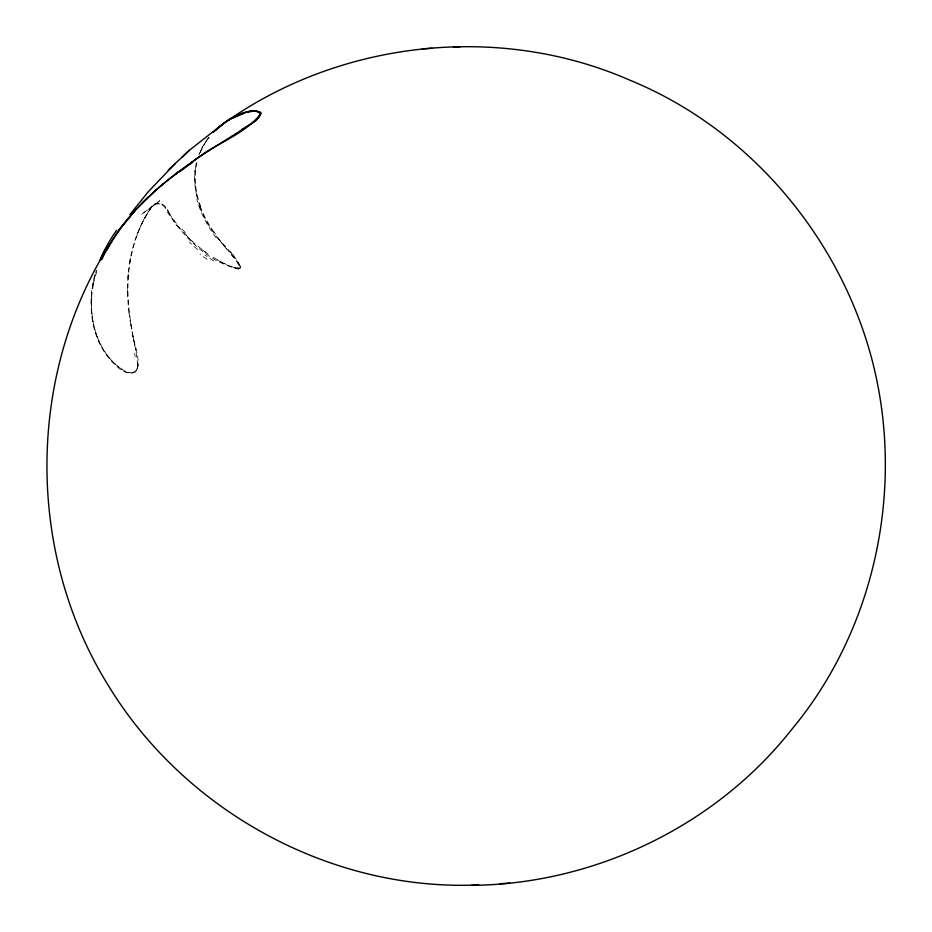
<?xml version="1.0" encoding="UTF-8"?>
<svg xmlns="http://www.w3.org/2000/svg" width="932" height="932" viewBox="0 0 932 932"><rect width="100%" height="100%" fill="white"/><g stroke="black" fill="none" stroke-linecap="round" stroke-linejoin="round"><path stroke-width="0.7" stroke-dasharray="4.66 3.5" d="M129.012 313.164C124.632 277.293 129.618 238.114 151.066 208.151C156.39 197.899 166.35 205.168 168.972 213.195M137.75 365.367L135.909 350.735M91.884 296.749C89.495 323.544 98.943 353.473 121.766 369.27C125.669 371.53 131.494 374.792 135.676 371.355A4.322 2.458 -73.5 0 0 137.027 369.235L137.715 366.055M127.882 277.946L128.197 274.055M129.699 262.358L130.398 258.455M93.573 284.178C88.097 308.574 92.023 335.683 107.133 356.001C113.751 363.76 124.201 376.959 135.664 372.031C142.445 359.414 133.113 344.304 132.367 331.081C128.232 310.216 126.519 288.71 129.28 267.554C131.96 248.075 137.82 228.713 148.444 212.042C151.881 202.279 163.426 200.45 166.84 211.168C183.173 236.542 209.665 264.49 240.479 268.626L240.969 268.055C235.912 254.133 221.303 244.953 214.139 231.765M196.908 162.599C193.623 176.998 195.405 192.225 200.52 205.972M136.969 234.876C142.142 222.294 147.582 208.209 159.733 200.741L141.315 214.581L155.865 203.595C167.981 200.229 170.766 222.387 179.177 227.42M200.089 152.755L204.76 143.61L209.129 137.353M202.757 146.429L198.982 154.467L202.722 146.429L208.919 137.237M205.087 142.526L207.708 138.775M213.183 257.43C220.942 261.007 232.301 270.839 240.503 267.402A5.522 3.833 -49.6 0 0 240.363 266.68C231.509 252.199 217.669 241.143 209.595 225.975M240.141 268.218L240.444 267.962A1.526 1.06 -49.2 0 0 240.491 267.496M239.023 268.428L239.291 268.416A3.914 2.726 -48.4 0 0 239.885 268.311M234.165 267.624L222.666 262.847M221.327 262.16L217.051 259.76M208.209 254.156L194.858 243.8L184.839 233.979M205.704 252.409L201.044 248.914M192.493 241.668L180.004 228.422L169.205 213.545M231.171 254.424L238.126 262.871M226.499 248.949L217.727 237.986M239.349 264.7L240.503 267.496M200.124 206.799C194.928 192.947 192.959 177.593 196.361 163.077C193.611 175.006 194.392 187.565 197.666 199.308M134.371 343.337L134.814 345.423M133.928 341.263L135.501 348.696M135.035 346.471L135.711 349.745M133.497 339.201L133.963 341.38M133.521 339.306L131.866 331.081M133.09 337.233L130.119 321.074M135.699 349.663L135.921 350.805M130.771 325.07L129.012 313.164M137.68 362.129C140.639 372.124 129.222 375.876 122.733 369.864C100.994 355.686 91.045 328.262 91.522 303.133M127.509 289.642L127.556 293.557M93.34 284.202A346.588 180.715 -11.4 0 1 97.219 270.268M213.603 231.753A334.739 145.52 13.4 0 1 200.147 205.937M91.301 296.819A337.466 176.428 -11 0 1 96.415 270.397M216.236 237.963A332.491 144.891 13.2 0 1 196.862 199.203M233.408 255.368A404.581 91.487 33.8 0 1 228.69 249.904M237.788 263.243A54.475 35.94 -60.6 0 1 238.941 265.119M238.72 269.115A26.55 18.221 -47.1 0 1 234.025 267.822M207.102 259.387A277.247 121.754 -5.1 0 1 200.065 254.052M197.654 249.566A301.129 120.321 0 0 1 189.476 242.145M134.616 353.473A138.181 44.818 -86.1 0 1 135.187 356.641M91.045 303.203A336.417 176.031 -10.9 0 1 96.147 270.583M209.118 225.952A326.584 141.885 13.4 0 1 199.763 206.753M213.778 260.972A270.886 120.624 -5.9 0 1 205.168 255.158M185.386 232.697A367.126 108.112 15.2 0 1 180.971 227.676"/><path stroke-width="1.4" d="M101.739 259.725C120.624 218.146 156.366 187.122 193.087 161.481C213.929 143.621 244.499 135.245 261.181 113.32L260.878 112.399C244.953 107.087 227.594 119.948 215.84 129.863M109.871 243.974C26.341 375.98 25.956 553.864 108.811 686.278C185.456 811.737 331.384 891.423 478.617 884.946M118.772 230.39L135.245 210.259L155.329 190.571M119.005 230.064L135.361 210.131M129.909 214.616L148.339 191.643L175.437 163.38M213.346 132.134L224.484 122.686L189.301 150.355L168.191 170.183M141.548 203.63L148.246 197.071M257.43 118.597L257.861 118.178A14.085 3.32 -32.3 0 0 259.259 116.605L259.772 115.894A16.904 3.949 -32.5 0 0 260.424 114.659C256.498 104.734 237.112 116.628 230.845 118.737A422.126 179.387 55.9 0 0 224.495 122.709M182.311 156.925L189.301 150.355M215.443 130.037L224.822 122.453A419.656 178.408 56.7 0 1 231.031 118.434M155.283 190.606L159.011 187.344M158.941 187.414L162.785 184.152M162.692 184.221L170.579 177.802M254.937 120.776L252.654 122.558M170.474 177.895L191.736 162.168M174.505 174.762L178.618 171.628M251.454 123.455L247.691 126.088M191.514 162.319L196.198 159.104M195.988 159.244L200.741 156.052M246.409 126.962L242.53 129.501M200.555 156.18L205.355 152.999M205.203 153.104L219.777 143.773M239.955 131.167C245.419 125.75 261.624 121.067 259.644 112.12A62.724 14.481 -39 0 0 258.607 111.654L253.877 111.153L248.262 111.956M237.369 132.81L240.34 130.923M234.794 134.418L237.707 132.6M219.637 143.854L224.81 140.627M232.219 136.025L235.062 134.255M224.612 140.744L232.429 135.897M228.62 120.018C344.106 39.994 500.705 23.603 629.624 80.082C744.097 126.88 832.812 228.41 868.274 346.389C907.162 476.485 878.76 625.034 791.618 729.57C715.566 826.102 594.127 884.398 471.371 885.342M231.136 118.585L244.778 112.842M453.383 47.054L460.629 46.658M422.289 48.837L432.192 48.289M499.808 883.711L509.711 883.163M100.621 259.201A337.466 176.428 -11 0 1 104.85 250.195M106.807 250.23A333.19 172.7 -12.1 0 1 119.529 230.111M179.538 171.744A274.672 105.77 -21.3 0 1 192.411 162.494M257.372 118.609A16.31 3.763 -32.5 0 1 254.879 120.787M100.062 259.923A336.417 176.031 -10.9 0 1 116.663 230.216"/></g></svg>
